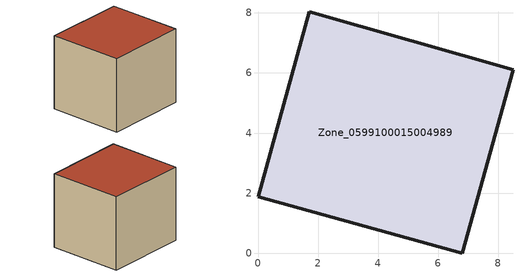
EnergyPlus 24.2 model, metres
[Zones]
Zone_0599100015004989
 floor ground (C_G): 6.81,0 0,1.88 1.7,8.03 8.5,6.1 z0.94
 wall outside (C_F): 0,1.88 6.81,0 8.5,6.1 1.7,8.03 0,1.88 z0.94:7.24
 roof outside (C_R): 8.5,6.1 1.7,8.03 0,1.88 6.81,0 z7.24
[BUILDING]
Pand.0599100015004989: North Axis=0; Terrain=City; Loads Convergence Tolerance Value=0.04; Temperature Convergence Tolerance Value=0.4; Solar Distribution=FullExterior; Maximum Number of Warmup Days=25; Minimum Number of Warmup Days=1
[Site:Location]
Rotterdam.The.Hague.AP_ZH_NLD Design_Conditions: Latitude=51.96; Longitude=4.45; Time Zone=1; Elevation=-4.5
[SITE:GROUNDTEMPERATURE:BUILDINGSURFACE]
18, 18, 18, 18, 18, 18, 18, 18, 18, 18, 18, 18
[MATERIAL] Thermal Absorptance=0.9; Solar Absorptance=0.7; Visible Absorptance=0.7
Name | Roughness | Thickness | Conductivity | Density | Specific Heat
G.TC.1946-1964 | MediumSmooth | 0.15 | 1 | 540 | 1210
F.TC.1946-1964 | Rough | 0.3 | 0.857143 | 1920 | 840
R.TC.1946-1964 | MediumRough | 0.2 | 0.235294 | 1500 | 1000
[CONSTRUCTION]
C_G: G.TC.1946-1964
C_F: F.TC.1946-1964
C_R: R.TC.1946-1964
[ZONE]
Zone_0599100015004989: Type=1; Multiplier=1; Ceiling Height=Autocalculate; Volume=Autocalculate; Floor Area=autocalculate; Part of Total Floor Area=Yes
[ZONEINFILTRATION:DESIGNFLOWRATE]
Infil_Zone_0599100015004989: Zone or ZoneList or Space or SpaceList=Zone_0599100015004989; Schedule=AlwaysOn; Design Flow Rate Calculation Method=Flow/Area; Flow Rate per Floor Area=0.003; Constant Term Coefficient=1; Temperature Term Coefficient=0; Velocity Term Coefficient=0; Velocity Squared Term Coefficient=0
[HVACTEMPLATE:ZONE:IDEALLOADSAIRSYSTEM]
Zone_0599100015004989: Maximum Heating Supply Air Temperature=50; Minimum Cooling Supply Air Temperature=13; Maximum Heating Supply Air Humidity Ratio=0.0156; Minimum Cooling Supply Air Humidity Ratio=0.0077; Heating Limit=NoLimit; Cooling Limit=NoLimit; Dehumidification Control Type=ConstantSensibleHeatRatio; Cooling Sensible Heat Ratio=0.7; Dehumidification Setpoint=60; Humidification Control Type=None; Humidification Setpoint=30; Outdoor Air Method=None; Outdoor Air Flow Rate per Person=0.00944; Outdoor Air Flow Rate per Zone Floor Area=0; Outdoor Air Flow Rate per Zone=0; Demand Controlled Ventilation Type=None; Outdoor Air Economizer Type=NoEconomizer; Heat Recovery Type=None; Sensible Heat Recovery Effectiveness=0.7; Latent Heat Recovery Effectiveness=0.65
[ZONECONTROL:THERMOSTAT]
ThermostatControl_Zone_0599100015004989: Zone or ZoneList=Zone_0599100015004989; Control Type Schedule=DualSetpointControlType; Control 1=Thermostat_Zone_0599100015004989; Temperature Difference Between Cutout And Setpoint=0
[THERMOSTATSETPOINT:DUALSETPOINT]
Thermostat_Zone_0599100015004989: Heating Setpoint Temperature Schedule=HeatingSetpoint_Zone_0599100015004989; Cooling Setpoint Temperature Schedule=CoolingSetpoint_Zone_0599100015004989
[SCHEDULE:COMPACT]
HeatingSetpoint_Zone_0599100015004989: Through: 12/31, For: AllDays, Until: 24:00, 21
CoolingSetpoint_Zone_0599100015004989: Through: 12/31, For: AllDays, Until: 24:00, 24
DualSetpointControlType: Through: 12/31, For: AllDays, Until: 24:00, 4
AlwaysOn: Through: 12/31, For: AllDays, Until: 24:00, 1
